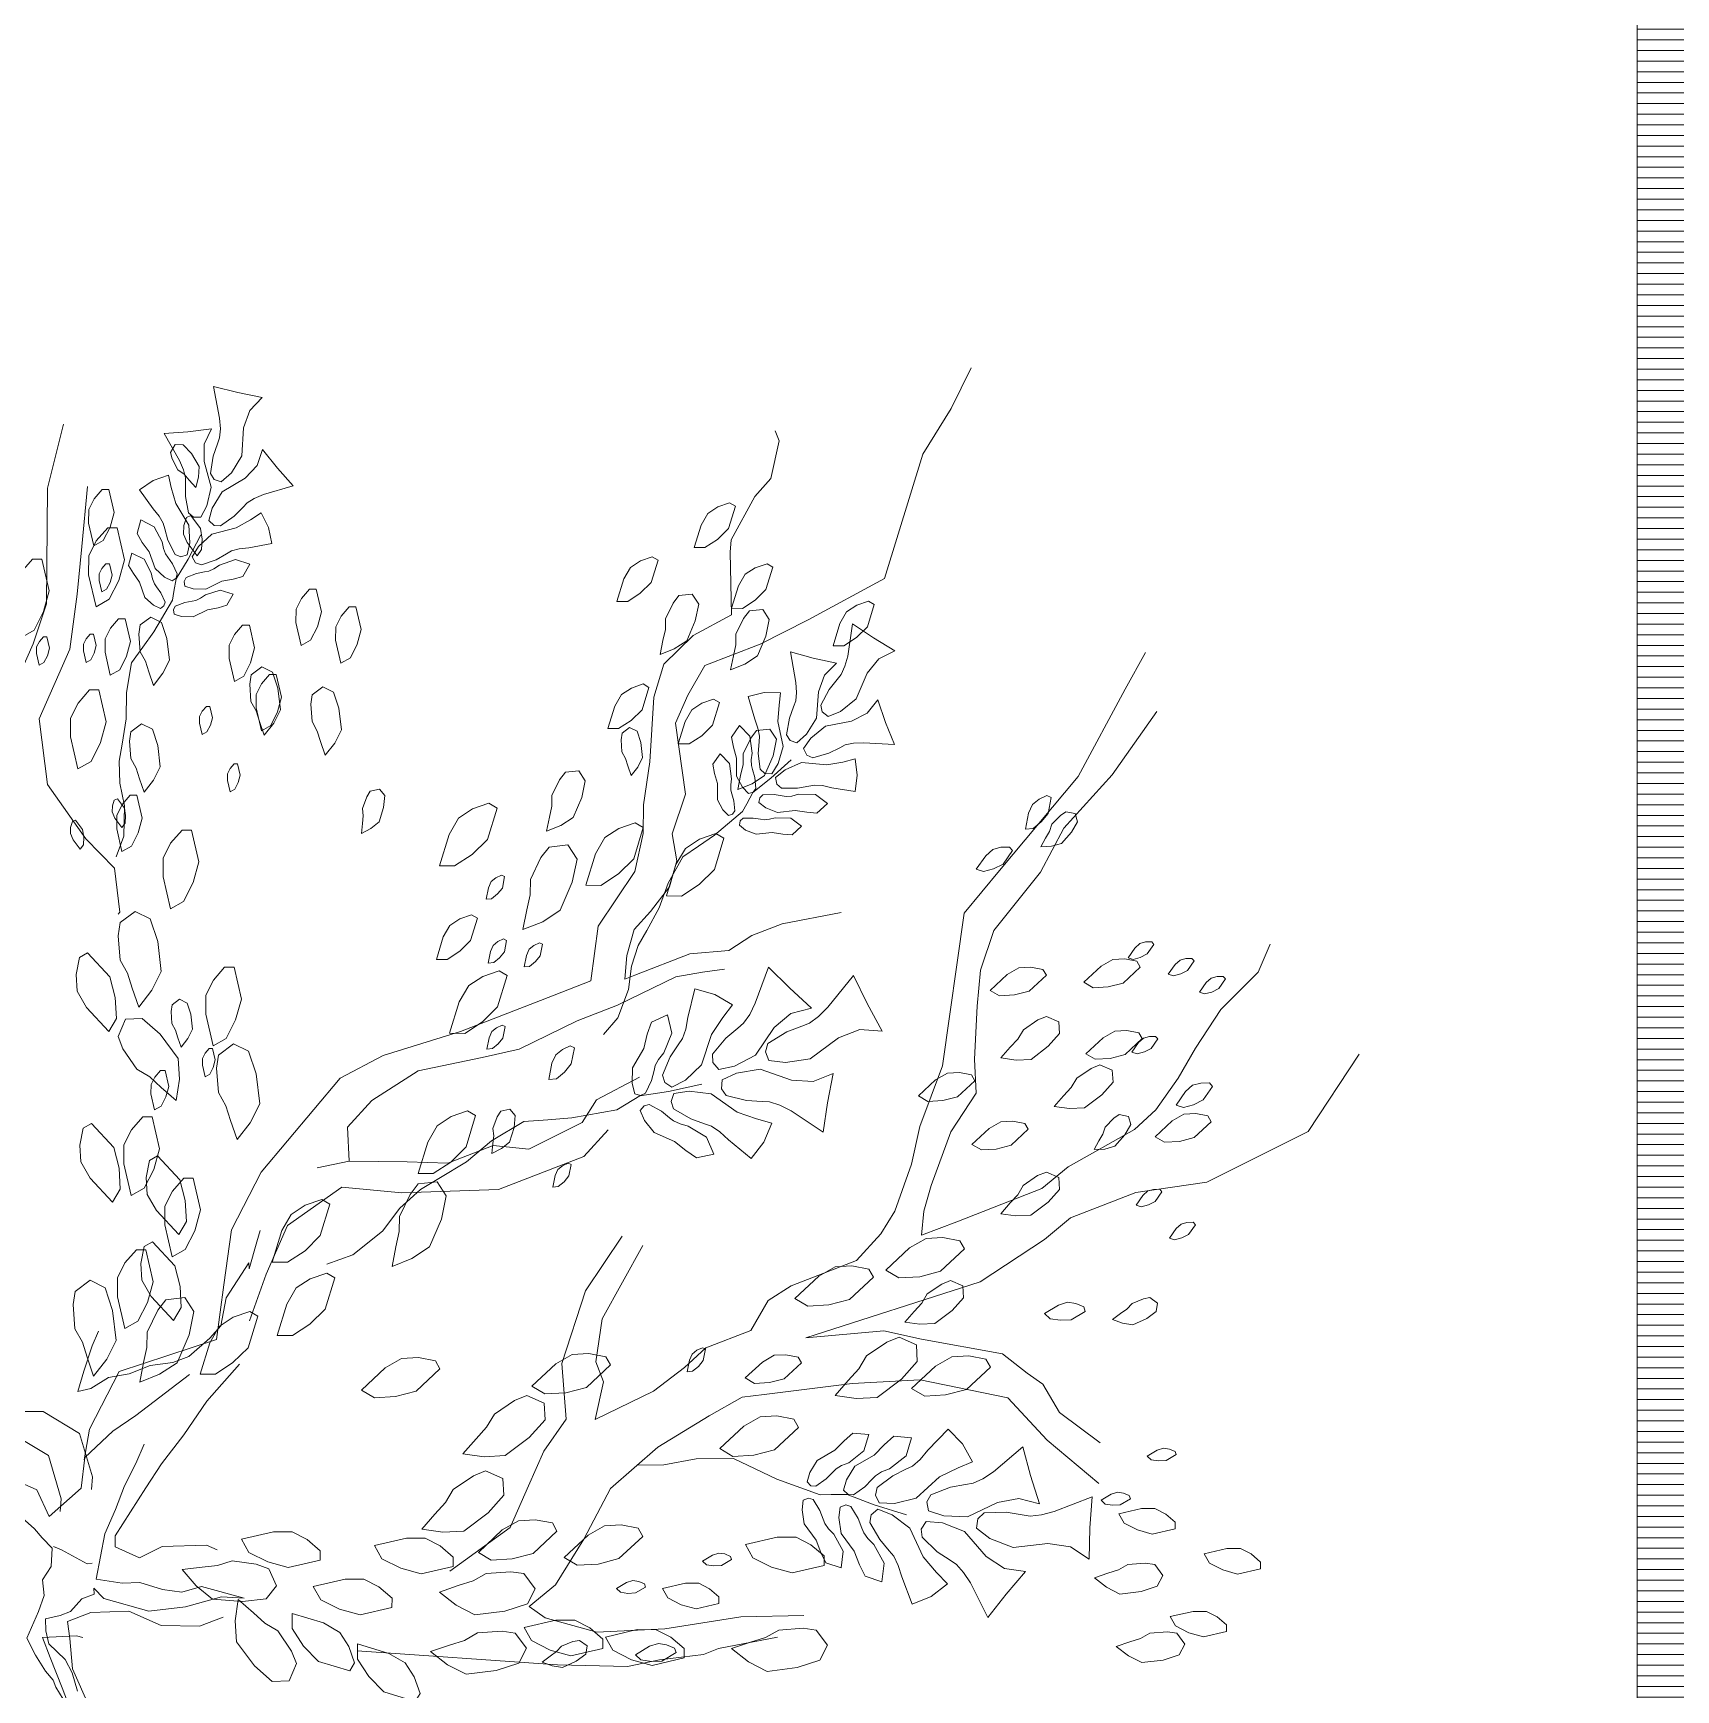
# Model space of a CAD drawing. Header units: millimetres. Extents: x 935 to 13922, y 3203 to 7816.
# Drawn here: x 2453 to 2607.7, y 5956.7 to 6112.6 of the extents above; entities that cross this region are included whole.
import ezdxf

# ---------------------------------------------------------------- set-up
doc = ezdxf.new("R2010")
doc.units = ezdxf.units.MM
doc.layers.get('0').update_dxf_attribs({"lineweight": 20})
for name, color, linetype, lineweight in [('ALBERO_rami', 33, 'Continuous', 5), ('campiture', 253, 'Continuous', 0), ('PALMA_pianta - trees palm', 74, 'Continuous', 5)]:
    doc.layers.add(name, color=color, linetype=linetype, lineweight=lineweight)
doc.layers.add('FIORITURA - flower', color=7, linetype='Continuous', lineweight=5, true_color=0xeb00eb)
doc.layers.add('VEGETAZIONE', color=7, linetype='Continuous', lineweight=5, true_color=0x387000)

msp = doc.modelspace()

# ---------------------------------------------------------------- hatches: boundary and pattern name
at = {"layer": 'campiture'}
h = msp.add_hatch(dxfattribs=at)
h.set_pattern_fill('_USER', color=256, pattern_type=0)
h.set_pattern_definition([(0, (0, 0), (0, 1), [])])
h.paths.add_polyline_path([(1224.07, 5771.18), (2604.07, 5771.18), (2604.07, 7313.95), (2054.07, 7313.95), (2054.07, 7343.95), (2634.07, 7343.95), (2634.07, 5741.18), (1194.07, 5741.18), (1194.07, 7343.95), (1923.65, 7343.95), (1923.65, 7313.95), (1224.07, 7313.95), (1224.07, 6125.18), (1684.07, 6125.18), (1684.07, 6125.18), (1224.07, 6125.18)])

# ---------------------------------------------------------------- linework, layer by layer
msp.add_line((2604.07, 5771.18), (2604.07, 7313.95))
at = {"layer": 'ALBERO_rami', "linetype": 'Continuous'}
for points in [[(2529.12, 6029.85), (2523.56, 6028.78), (2520.72, 6027.68), (2518.55, 6026.29), (2514.88, 6025.95), (2509.68, 6023.94), (2508.74, 6023.57), (2508.95, 6025.82), (2509.64, 6028.26), (2511.16, 6029.94), (2512.97, 6032.27), (2513.65, 6034.71), (2513.21, 6037.25), (2514.47, 6040.99), (2513.51, 6047.68), (2514.67, 6050.3), (2516.29, 6053.1), (2521.49, 6055.11), (2526.02, 6057.42), (2533.21, 6061.29), (2536.81, 6073), (2539.49, 6077.3), (2541.35, 6081.14)], [(2455.89, 6075.81), (2454.41, 6069.81), (2454.3, 6058.9), (2453.04, 6055.16), (2450.43, 6049.26), (2450.12, 6045.88), (2448.62, 6046.93), (2445.64, 6049.03), (2441.52, 6051.23), (2435.23, 6052.05), (2431.65, 6059.89), (2431.31, 6063.56)], [(2457.86, 5978.32), (2458.36, 5981.23), (2461.15, 5986.65), (2470.3, 5989.66), (2471.01, 5994.82), (2471.73, 5999.98), (2474.51, 6005.41), (2481.94, 6014.26), (2486, 6016.38), (2493.27, 6018.65), (2500.82, 6021.58), (2505.54, 6023.42), (2506.25, 6028.58), (2509.69, 6033.71), (2510.48, 6037.28), (2510.51, 6040), (2511.12, 6044.04), (2511.47, 6050.14), (2512.44, 6053.23), (2515.2, 6055.93), (2518.79, 6057.87), (2518.66, 6063.79), (2518.77, 6064.92), (2520.98, 6069.03), (2522.5, 6070.71), (2523.29, 6074.27), (2522.92, 6075.21)], [(2461.06, 6029.7), (2461.21, 6029.88), (2460.69, 6034.02), (2457.99, 6036.78), (2454.38, 6041.89), (2453.6, 6048.1), (2456.49, 6054.65), (2457.2, 6059.81), (2457.63, 6064.32), (2458.16, 6069.95)], [(2460.85, 6035.11), (2461.59, 6037.04), (2461.66, 6039.9), (2461.2, 6042.04), (2461.14, 6044.1), (2461.41, 6045.7), (2461.81, 6048.09), (2461.82, 6050.56), (2462.29, 6053.35), (2463.36, 6054.82), (2464.42, 6056.28), (2466.16, 6059.27), (2466.3, 6060.07), (2466.5, 6061.27), (2467.63, 6063.13), (2468.84, 6065.4)], [(2510.46, 5998.52), (2506.63, 5991.6), (2506.02, 5987.57), (2506.75, 5985.68), (2505.96, 5982.12), (2511.44, 5984.79), (2514.38, 5987.01), (2516.38, 5988.87), (2520.62, 5990.52), (2522.25, 5993.32), (2524.43, 5994.71), (2530.57, 5997.09), (2532.85, 5999.61), (2534.19, 6001.75), (2535.74, 6006.16), (2536.53, 6009.72), (2538.66, 6015.43), (2540.69, 6029.79), (2544.03, 6033.8), (2551.45, 6042.65), (2555.87, 6050.88), (2557.78, 6054.33)], [(2558.85, 6048.78), (2554.65, 6042.81), (2550.09, 6037.78), (2547.88, 6033.66), (2543.5, 6028.16), (2542.23, 6024.42), (2541.92, 6021.04), (2541.68, 6016.06), (2541.83, 6012.86), (2539.44, 6009.22), (2537.6, 6004.16), (2536.92, 6001.73), (2536.7, 5999.47), (2540.01, 6000.75), (2544.26, 6002.4), (2548.03, 6003.87), (2550.5, 6005.91), (2556.74, 6009.42), (2558.74, 6011.28), (2560.84, 6014.26), (2562.47, 6017.07), (2564.86, 6020.71), (2568.37, 6024.24), (2569.53, 6026.86)], [(2506.74, 6018.38), (2508.08, 6019.95), (2509.11, 6022.62), (2509.39, 6024.79), (2510.02, 6026.75), (2510.81, 6028.17), (2511.99, 6030.29), (2512.82, 6032.61), (2514.2, 6035.09), (2515.7, 6036.11), (2517.2, 6037.13), (2519.83, 6039.37), (2520.23, 6040.08), (2520.82, 6041.14), (2522.51, 6042.51), (2524.41, 6044.24)], [(2482.79, 6006.45), (2482.64, 6009.65), (2484.92, 6012.16), (2489.28, 6014.94), (2495.31, 6016.19), (2498.8, 6017), (2504.28, 6019.67), (2508.06, 6021.13), (2513.54, 6023.8), (2516.08, 6024.25), (2518.15, 6024.51)], [(2553.52, 5979.94), (2549.69, 5982.8), (2548.12, 5985.45), (2546.63, 5986.49), (2544.3, 5988.3), (2536.69, 5989.7), (2533.13, 5990.49), (2525.79, 5989.81), (2542.2, 5995.09), (2548.26, 5999.07), (2550.73, 6001.11), (2556.87, 6003.5), (2563.55, 6004.46), (2573.1, 6009.25), (2577.88, 6016.53)], [(2479.78, 6005.82), (2482.79, 6006.45), (2488.25, 6006.39), (2492.1, 6006.26), (2496.35, 6007.91), (2499.73, 6007.59), (2504.74, 6010.08), (2506.08, 6012.23), (2510.15, 6014.35)], [(2480.71, 5996.75), (2483.15, 5997.62), (2485.93, 5999.87), (2487.58, 6002.03), (2489.5, 6003.77), (2491.24, 6004.81), (2493.85, 6006.37), (2496.19, 6008.36), (2499.24, 6010.18), (2501.49, 6010.35), (2503.75, 6010.52), (2508.01, 6011.29), (2508.88, 6011.81), (2510.18, 6012.59), (2512.87, 6013.02), (2516, 6013.71)], [(2473.42, 5991.41), (2474.97, 5995.81), (2476.99, 6000.4), (2482.11, 6004.01), (2487.75, 6003.48), (2496.87, 6003.77), (2504.9, 6006.88), (2507.18, 6009.39)], [(2459.2, 5990.43), (2458.6, 5989.06), (2457.82, 5986.68), (2457.24, 5984.76), (2458.46, 5985.04), (2460.14, 5986.07), (2462.07, 5986.44), (2464.05, 5987.21), (2466.21, 5987.48), (2467.69, 5988.05), (2469.67, 5989.77), (2470.73, 5990.94), (2471.22, 5993.58), (2473.35, 5996.87), (2473.38, 5996.31), (2474.09, 5998.86), (2474.43, 5999.93)], [(2492.29, 5967.85), (2497.95, 5971.95), (2499.69, 5975.88), (2501.13, 5979.16), (2503.23, 5982.15), (2502.82, 5987.41), (2505.06, 5994.25), (2508.5, 5999.39)], [(2472.46, 5987.35), (2469.39, 5983.84), (2467.23, 5980.67), (2465.12, 5977.95), (2463.66, 5975.7), (2460.76, 5971.19), (2460.75, 5970.13), (2463.05, 5969.12), (2465.18, 5970.16), (2469.35, 5970.3), (2470.37, 5969.85)], [(2434.46, 5979.58), (2444.47, 5981.57), (2445.58, 5979.25), (2448.82, 5976.91), (2451.34, 5976.41), (2453.38, 5975.51), (2454.56, 5973.01), (2457.55, 5975.65), (2457.91, 5978.54), (2460.54, 5981.04), (2462.71, 5982.51), (2467.77, 5986.38)], [(2447.29, 5985.96), (2448.52, 5983.78), (2451.52, 5982.87), (2453.98, 5982.88), (2457.42, 5980.81), (2458.63, 5976.74), (2458.53, 5975.55)], [(2525.6, 5963.68), (2519.68, 5963.56), (2512.52, 5962.41), (2506.12, 5962.1), (2501.25, 5963.46), (2499.76, 5964.51), (2502.22, 5966.55), (2504.9, 5970.85), (2507.4, 5975.62), (2511.86, 5979.52), (2516.68, 5982.48), (2519.81, 5984.23), (2521.88, 5984.49), (2530.16, 5985.53), (2536.56, 5985.85), (2544.82, 5984.16), (2548.53, 5980.18), (2553.38, 5976.09)], [(2444.35, 5983.87), (2445.57, 5981.7), (2448.57, 5980.79), (2451.03, 5980.8), (2454.48, 5978.73), (2455.68, 5974.66), (2455.59, 5973.47)], [(2463.51, 5979.81), (2462.71, 5977.99), (2461.63, 5975.87), (2460.79, 5973.66), (2459.79, 5971.37), (2458.99, 5967.09), (2461.41, 5966.71), (2463.08, 5966.79), (2465.23, 5966.11), (2467.03, 5965.87), (2468.9, 5966.4), (2472.92, 5965.31), (2470.79, 5965.43), (2467.38, 5964.49), (2463.93, 5964.1), (2459.69, 5965.29), (2458.75, 5966.25), (2458.78, 5965.69), (2457.63, 5965.24), (2456.56, 5964.07), (2455.58, 5963.69), (2454.2, 5963.35), (2454.25, 5962.23), (2454.53, 5961.02), (2456.06, 5959.53), (2456.73, 5958.28), (2457.21, 5956.57)], [(2509.91, 5977.82), (2512.43, 5977.86), (2515.46, 5978.41), (2519, 5978.46), (2521.04, 5977.48), (2523.08, 5976.5), (2527.15, 5975.04), (2528.17, 5975.06), (2529.69, 5975.08), (2532.23, 5974.1), (2535.28, 5973.14)], [(2456.21, 5955.24), (2455.18, 5956.92), (2454.92, 5957.58), (2454.21, 5958.44), (2453.25, 5959.95), (2452.44, 5961.53), (2453.55, 5964.04), (2454.09, 5965.57), (2453.91, 5967.02), (2454.74, 5968.28), (2454.83, 5970.02), (2453.89, 5970.98), (2453.18, 5971.83), (2451.42, 5973.42)], [(2454.96, 5970.16), (2455.72, 5969.86), (2458.13, 5968.53), (2458.59, 5968.6)], [(2470.93, 5963.51), (2468.72, 5962.66), (2465.1, 5962.73), (2462.04, 5964.08), (2458.49, 5963.97), (2456.28, 5963.12), (2456.49, 5961.5), (2456.75, 5958.65), (2458.36, 5955.05), (2460.71, 5952.79), (2462.97, 5951.34), (2465.59, 5947.29), (2467.54, 5944.45), (2466.83, 5939.74), (2469.33, 5933.31)], [(2492.47, 5918.26), (2492.22, 5918.91), (2488.39, 5921.77), (2485.69, 5924.52), (2481.69, 5927.85), (2478.88, 5929.48), (2476.37, 5931.76), (2475.45, 5934.12), (2474.46, 5938.08), (2473.36, 5940.91), (2471.98, 5943.08), (2470.77, 5944.79), (2466.66, 5946.99), (2462.54, 5949.2), (2460.97, 5951.84), (2457.04, 5953.57), (2455.76, 5956.88), (2454.66, 5959.71), (2453.93, 5961.6), (2457.13, 5961.75), (2457.71, 5961.6)], [(2483.55, 5960.34), (2502.42, 5959.03), (2509.01, 5958.87), (2512.02, 5959.5), (2516.16, 5960.02), (2517.58, 5960.57), (2523.14, 5961.64)]]:
    msp.add_lwpolyline(points, dxfattribs=at)
at = {"layer": 'FIORITURA - flower', "color": 232, "linetype": 'Continuous', "true_color": 0xe00070}
for points in [[(2470.59, 6076.38), (2470.67, 6075.38), (2470.6, 6074.54), (2470.39, 6073.97), (2469.99, 6072.81), (2469.74, 6071.17), (2470.09, 6070.62), (2470.76, 6070.39), (2471.71, 6071.24), (2472.7, 6072.84), (2472.86, 6075.48), (2473.43, 6077.11), (2474.61, 6078.32), (2472.3, 6078.8), (2470.02, 6079.38), (2470.59, 6076.38)], [(2466.82, 6072.41), (2467.2, 6071.53), (2467.39, 6070.76), (2467.39, 6070.18), (2467.38, 6069.02), (2467.66, 6067.47), (2468.14, 6067.08), (2468.82, 6067.08), (2469.4, 6068.14), (2469.8, 6069.88), (2469.14, 6072.3), (2469.14, 6073.94), (2469.83, 6075.39), (2467.6, 6075.11), (2465.38, 6074.93), (2466.82, 6072.41)], [(2474.74, 6069.2), (2473.86, 6068.84), (2473.18, 6068.41), (2472.78, 6067.99), (2471.98, 6067.16), (2470.69, 6066.24), (2470.08, 6066.3), (2469.59, 6066.76), (2469.91, 6067.93), (2470.83, 6069.46), (2473, 6070.73), (2474.14, 6071.92), (2474.65, 6073.44), (2476.06, 6071.69), (2477.53, 6070.01), (2474.74, 6069.2)], [(2464.33, 6067.84), (2464.91, 6067.15), (2465.29, 6066.5), (2465.44, 6065.97), (2465.74, 6064.91), (2466.4, 6063.57), (2466.94, 6063.35), (2467.56, 6063.52), (2467.81, 6064.64), (2467.71, 6066.33), (2466.47, 6068.36), (2466.04, 6069.86), (2465.8, 6071.01), (2464.33, 6070.51), (2463.05, 6069.65), (2464.33, 6067.84)], [(2465.18, 6064.75), (2465.31, 6064.13), (2465.5, 6063.63), (2465.73, 6063.31), (2466.17, 6062.68), (2466.61, 6061.73), (2466.5, 6061.33), (2466.13, 6061.07), (2465.4, 6061.43), (2464.52, 6062.23), (2463.96, 6063.8), (2463.32, 6064.7), (2462.83, 6065.52), (2463.19, 6066.81), (2464.45, 6066.17), (2465.18, 6064.75)], [(2473.34, 6064.19), (2472.45, 6064.1), (2471.72, 6063.89), (2471.24, 6063.61), (2470.29, 6063.06), (2468.89, 6062.57), (2468.34, 6062.78), (2468.02, 6063.34), (2468.62, 6064.32), (2469.86, 6065.46), (2472.17, 6066.05), (2473.52, 6066.83), (2474.5, 6067.48), (2475.2, 6066.11), (2475.52, 6064.6), (2473.34, 6064.19)], [(2464.17, 6061.82), (2464.28, 6061.25), (2464.46, 6060.8), (2464.66, 6060.51), (2465.07, 6059.94), (2465.47, 6059.07), (2465.36, 6058.71), (2465.03, 6058.47), (2464.37, 6058.8), (2463.57, 6059.52), (2463.06, 6060.96), (2462.48, 6061.77), (2462.03, 6062.52), (2462.35, 6063.69), (2463.5, 6063.11), (2464.17, 6061.82)], [(2470.58, 6062.56), (2470.06, 6062.2), (2469.57, 6061.98), (2469.19, 6061.91), (2468.43, 6061.77), (2467.45, 6061.39), (2467.26, 6061.02), (2467.34, 6060.58), (2468.11, 6060.33), (2469.3, 6060.29), (2470.8, 6061.03), (2471.88, 6061.23), (2472.8, 6061.48), (2473.45, 6062.65), (2472.1, 6063.07), (2470.58, 6062.56)], [(2469.27, 6059.75), (2468.79, 6059.43), (2468.35, 6059.22), (2468, 6059.16), (2467.31, 6059.03), (2466.42, 6058.68), (2466.25, 6058.35), (2466.32, 6057.95), (2467.02, 6057.72), (2468.1, 6057.69), (2469.47, 6058.36), (2470.45, 6058.54), (2471.29, 6058.77), (2471.87, 6059.83), (2470.65, 6060.21), (2469.27, 6059.75)], [(2529.74, 6054), (2529.48, 6053.03), (2529.13, 6052.27), (2528.74, 6051.79), (2527.98, 6050.84), (2527.2, 6049.38), (2527.34, 6048.74), (2527.89, 6048.3), (2529.07, 6048.79), (2530.54, 6049.96), (2531.57, 6052.39), (2532.66, 6053.74), (2534.17, 6054.48), (2532.16, 6055.71), (2530.2, 6057.02), (2529.74, 6054)], [(2524.85, 6051.52), (2524.92, 6050.57), (2524.84, 6049.78), (2524.64, 6049.23), (2524.25, 6048.14), (2523.99, 6046.59), (2524.32, 6046.06), (2524.95, 6045.83), (2525.86, 6046.63), (2526.81, 6048.14), (2527, 6050.64), (2527.56, 6052.19), (2528.69, 6053.32), (2526.5, 6053.81), (2524.34, 6054.38), (2524.85, 6051.52)], [(2520.98, 6048.05), (2521.29, 6047.21), (2521.43, 6046.46), (2521.39, 6045.92), (2521.32, 6044.82), (2521.5, 6043.34), (2521.94, 6042.94), (2522.58, 6042.9), (2523.19, 6043.87), (2523.66, 6045.49), (2523.17, 6047.82), (2523.27, 6049.38), (2523.42, 6050.54), (2521.88, 6050.57), (2520.38, 6050.19), (2520.98, 6048.05)], [(2531.24, 6045.84), (2530.29, 6045.8), (2529.51, 6045.63), (2528.99, 6045.37), (2527.95, 6044.85), (2526.44, 6044.41), (2525.88, 6044.67), (2525.57, 6045.28), (2526.27, 6046.27), (2527.65, 6047.4), (2530.11, 6047.88), (2531.58, 6048.61), (2532.58, 6049.87), (2533.31, 6047.75), (2534.14, 6045.67), (2531.24, 6045.84)], [(2520.75, 6044.85), (2520.66, 6044.22), (2520.67, 6043.69), (2520.78, 6043.32), (2520.99, 6042.57), (2521.08, 6041.53), (2520.84, 6041.19), (2520.41, 6041.07), (2519.84, 6041.65), (2519.28, 6042.7), (2519.28, 6044.37), (2518.98, 6045.43), (2518.79, 6046.37), (2519.56, 6047.46), (2520.53, 6046.44), (2520.75, 6044.85)], [(2518.81, 6042.43), (2518.73, 6041.86), (2518.74, 6041.38), (2518.84, 6041.04), (2519.03, 6040.36), (2519.11, 6039.41), (2518.9, 6039.1), (2518.5, 6038.99), (2517.99, 6039.52), (2517.48, 6040.47), (2517.47, 6041.99), (2517.2, 6042.95), (2517.03, 6043.81), (2517.73, 6044.8), (2518.61, 6043.87), (2518.81, 6042.43)], [(2528.25, 6041.59), (2527.37, 6041.81), (2526.62, 6041.85), (2526.08, 6041.75), (2525, 6041.55), (2523.51, 6041.56), (2523.06, 6041.94), (2522.95, 6042.57), (2523.84, 6043.3), (2525.39, 6043.96), (2527.76, 6043.74), (2529.29, 6044.02), (2530.44, 6044.31), (2530.64, 6042.78), (2530.44, 6041.25), (2528.25, 6041.59)], [(2525.1, 6040.99), (2524.48, 6040.82), (2523.95, 6040.77), (2523.57, 6040.84), (2522.81, 6040.96), (2521.76, 6040.93), (2521.45, 6040.65), (2521.38, 6040.2), (2522.02, 6039.71), (2523.13, 6039.27), (2524.79, 6039.47), (2525.88, 6039.3), (2526.83, 6039.22), (2527.83, 6040.11), (2526.7, 6040.95), (2525.1, 6040.99)], [(2522.92, 6038.78), (2522.36, 6038.63), (2521.88, 6038.59), (2521.53, 6038.64), (2520.84, 6038.75), (2519.88, 6038.72), (2519.61, 6038.47), (2519.54, 6038.07), (2520.12, 6037.62), (2521.13, 6037.22), (2522.64, 6037.4), (2523.63, 6037.24), (2524.5, 6037.17), (2525.4, 6037.98), (2524.37, 6038.75), (2522.92, 6038.78)], [(2521.03, 6021.31), (2520.51, 6020.24), (2519.93, 6019.43), (2519.38, 6018.97), (2518.27, 6018.03), (2517.02, 6016.51), (2517.04, 6015.73), (2517.59, 6015.09), (2519.07, 6015.39), (2521.05, 6016.42), (2522.81, 6019.02), (2524.38, 6020.34), (2526.32, 6020.86), (2524.25, 6022.76), (2522.27, 6024.72), (2521.03, 6021.31)], [(2527.87, 6020.94), (2526.99, 6020.05), (2526.13, 6019.45), (2525.42, 6019.17), (2524, 6018.62), (2522.23, 6017.53), (2521.99, 6016.75), (2522.31, 6015.92), (2523.89, 6015.72), (2526.21, 6016.07), (2528.86, 6018.05), (2530.87, 6018.83), (2532.98, 6018.69), (2531.56, 6021.28), (2530.27, 6023.92), (2527.87, 6020.94)], [(2514.68, 6019.98), (2514.49, 6018.87), (2514.17, 6017.98), (2513.79, 6017.4), (2513.03, 6016.26), (2512.3, 6014.55), (2512.52, 6013.85), (2513.19, 6013.4), (2514.46, 6014.07), (2515.98, 6015.53), (2516.9, 6018.36), (2517.98, 6019.98), (2518.88, 6021.15), (2517.22, 6022.14), (2515.36, 6022.66), (2514.68, 6019.98)], [(2512.42, 6016.66), (2511.93, 6016.03), (2511.62, 6015.45), (2511.5, 6014.98), (2511.26, 6014.04), (2510.71, 6012.85), (2510.24, 6012.64), (2509.69, 6012.78), (2509.44, 6013.76), (2509.49, 6015.24), (2510.53, 6017.06), (2510.87, 6018.39), (2511.25, 6019.52), (2512.77, 6020.23), (2513.18, 6018.51), (2512.42, 6016.66)], [(2524.4, 6011.17), (2523.34, 6011.72), (2522.39, 6012.02), (2521.67, 6012.06), (2520.22, 6012.15), (2518.31, 6012.62), (2517.86, 6013.26), (2517.91, 6014.1), (2519.28, 6014.74), (2521.49, 6015.1), (2524.45, 6014.08), (2526.5, 6013.95), (2528.36, 6014.69), (2527.84, 6011.94), (2527.43, 6009.18), (2524.4, 6011.17)], [(2518.51, 6008.44), (2517.69, 6009.22), (2516.91, 6009.74), (2516.26, 6009.97), (2514.96, 6010.43), (2513.35, 6011.37), (2513.11, 6012.06), (2513.38, 6012.82), (2514.8, 6013.04), (2516.89, 6012.78), (2519.32, 6011.07), (2521.16, 6010.42), (2522.58, 6010.02), (2521.84, 6008.23), (2520.66, 6006.7), (2518.51, 6008.44)], [(2514.72, 6009.75), (2513.95, 6009.96), (2513.35, 6010.24), (2512.97, 6010.54), (2512.22, 6011.15), (2511.06, 6011.78), (2510.56, 6011.67), (2510.21, 6011.23), (2510.59, 6010.29), (2511.52, 6009.13), (2513.44, 6008.3), (2514.5, 6007.44), (2515.49, 6006.76), (2517.13, 6007.1), (2516.43, 6008.72), (2514.72, 6009.75)], [(2537.27, 5979.23), (2536.55, 5978.36), (2535.83, 5977.75), (2535.22, 5977.44), (2533.99, 5976.84), (2532.5, 5975.72), (2532.34, 5975), (2532.69, 5974.28), (2534.13, 5974.22), (2536.18, 5974.73), (2538.39, 5976.72), (2540.13, 5977.58), (2541.5, 5978.14), (2540.55, 5979.83), (2539.21, 5981.21), (2537.27, 5979.23)], [(2529.83, 5978.06), (2529.16, 5977.8), (2528.64, 5977.48), (2528.34, 5977.16), (2527.72, 5976.53), (2526.75, 5975.85), (2526.28, 5975.89), (2525.91, 5976.25), (2526.16, 5977.13), (2526.87, 5978.28), (2528.52, 5979.24), (2529.39, 5980.13), (2530.21, 5980.85), (2531.72, 5980.72), (2531.26, 5979.18), (2529.83, 5978.06)], [(2533.66, 5977.48), (2532.92, 5977.19), (2532.36, 5976.84), (2532.02, 5976.49), (2531.35, 5975.8), (2530.27, 5975.04), (2529.76, 5975.09), (2529.35, 5975.49), (2529.63, 5976.46), (2530.41, 5977.72), (2532.22, 5978.77), (2533.18, 5979.75), (2534.08, 5980.55), (2535.74, 5980.4), (2535.24, 5978.71), (2533.66, 5977.48)], [(2543.45, 5977.21), (2542.46, 5976.54), (2541.55, 5976.13), (2540.84, 5976), (2539.41, 5975.75), (2537.57, 5975.05), (2537.2, 5974.37), (2537.35, 5973.54), (2538.78, 5973.06), (2541.01, 5972.97), (2543.84, 5974.33), (2545.86, 5974.69), (2547.79, 5974.18), (2546.95, 5976.85), (2546.22, 5979.54), (2543.45, 5977.21)], [(2528.44, 5971.33), (2527.93, 5971.84), (2527.59, 5972.34), (2527.43, 5972.75), (2527.11, 5973.57), (2526.49, 5974.59), (2526.04, 5974.73), (2525.56, 5974.54), (2525.44, 5973.63), (2525.64, 5972.3), (2526.78, 5970.77), (2527.22, 5969.61), (2527.69, 5968.62), (2529.13, 5968.15), (2529.32, 5969.74), (2528.44, 5971.33)], [(2549.18, 5973.47), (2547.97, 5973.14), (2546.93, 5973.04), (2546.17, 5973.16), (2544.66, 5973.4), (2542.59, 5973.33), (2541.99, 5972.78), (2541.86, 5971.9), (2543.12, 5970.93), (2545.31, 5970.08), (2548.59, 5970.47), (2550.73, 5970.14), (2552.48, 5968.97), (2552.55, 5971.92), (2552.74, 5974.85), (2549.18, 5973.47)], [(2532.2, 5970.35), (2531.63, 5970.92), (2531.25, 5971.46), (2531.08, 5971.91), (2530.73, 5972.81), (2530.04, 5973.93), (2529.55, 5974.09), (2529.02, 5973.89), (2528.89, 5972.89), (2529.11, 5971.41), (2530.36, 5969.74), (2530.85, 5968.46), (2531.37, 5967.37), (2532.95, 5966.85), (2533.16, 5968.6), (2532.2, 5970.35)], [(2534.82, 5967.32), (2534.5, 5968.4), (2534.08, 5969.25), (2533.64, 5969.77), (2532.75, 5970.82), (2531.82, 5972.44), (2531.96, 5973.16), (2532.57, 5973.68), (2533.91, 5973.16), (2535.59, 5971.89), (2536.84, 5969.19), (2538.1, 5967.71), (2539.13, 5966.65), (2537.6, 5965.47), (2535.82, 5964.74), (2534.82, 5967.32)], [(2541.29, 5966.74), (2540.65, 5967.74), (2539.98, 5968.48), (2539.37, 5968.88), (2538.16, 5969.68), (2536.74, 5971.04), (2536.67, 5971.81), (2537.14, 5972.52), (2538.65, 5972.39), (2540.73, 5971.6), (2542.79, 5969.23), (2544.5, 5968.1), (2546.48, 5967.81), (2544.65, 5965.69), (2542.92, 5963.5), (2541.29, 5966.74)]]:
    msp.add_lwpolyline(points, dxfattribs=at)
at = {"layer": 'PALMA_pianta - trees palm', "color": 95}
for points in [[(2467.25, 6071.11), (2466.67, 6071.53), (2466.13, 6072.55), (2465.96, 6073.15), (2466.4, 6073.92), (2467.18, 6073.88), (2467.94, 6073.05), (2468.67, 6071.83), (2468.62, 6070.84), (2468.37, 6069.87), (2467.73, 6070.55)], [(2458.77, 6064.37), (2458.27, 6066.51), (2458.28, 6067.78), (2458.78, 6068.78), (2459.55, 6069.66), (2460.18, 6069.66), (2460.67, 6067.51), (2460.29, 6066.13), (2459.65, 6064.87)], [(2515.29, 6064.22), (2515.93, 6066.33), (2516.57, 6067.42), (2517.51, 6068.04), (2518.61, 6068.42), (2519.16, 6068.1), (2518.51, 6065.99), (2517.49, 6064.98), (2516.3, 6064.21)], [(2468.49, 6063.44), (2467.56, 6064.68), (2467.2, 6065.48), (2467.24, 6066.27), (2467.48, 6067.05), (2467.88, 6067.23), (2468.81, 6066), (2468.96, 6065), (2468.91, 6064.02)], [(2458.97, 6058.64), (2458.27, 6061.65), (2458.28, 6063.42), (2458.99, 6064.83), (2460.06, 6066.06), (2460.94, 6066.06), (2461.64, 6063.05), (2461.1, 6061.11), (2460.21, 6059.34)], [(2451.88, 6055.72), (2451.19, 6058.72), (2451.2, 6060.49), (2451.91, 6061.9), (2452.97, 6063.13), (2453.86, 6063.13), (2454.55, 6060.12), (2454.02, 6058.18), (2453.13, 6056.42)], [(2459.52, 6060.04), (2459.27, 6061.12), (2459.27, 6061.75), (2459.52, 6062.25), (2459.9, 6062.69), (2460.22, 6062.69), (2460.47, 6061.62), (2460.28, 6060.92), (2459.96, 6060.29)], [(2508.01, 6059.14), (2508.66, 6061.25), (2509.29, 6062.34), (2510.24, 6062.96), (2511.34, 6063.34), (2511.88, 6063.02), (2511.24, 6060.91), (2510.21, 6059.9), (2509.03, 6059.13)], [(2518.81, 6058.49), (2519.46, 6060.6), (2520.09, 6061.69), (2521.04, 6062.31), (2522.14, 6062.69), (2522.68, 6062.37), (2522.04, 6060.26), (2521.01, 6059.25), (2519.83, 6058.48)], [(2478.29, 6055), (2477.79, 6057.15), (2477.8, 6058.41), (2478.3, 6059.42), (2479.07, 6060.3), (2479.7, 6060.3), (2480.19, 6058.15), (2479.81, 6056.76), (2479.17, 6055.5)], [(2512.57, 6056.48), (2512.58, 6057.5), (2513.29, 6058.98), (2513.85, 6059.68), (2515.1, 6059.83), (2515.72, 6058.88), (2515.39, 6057.32), (2514.59, 6055.44), (2513.41, 6054.67), (2512.08, 6054.13), (2512.34, 6055.46)], [(2528.36, 6054.96), (2529.01, 6057.07), (2529.64, 6058.16), (2530.59, 6058.78), (2531.69, 6059.16), (2532.23, 6058.84), (2531.59, 6056.74), (2530.56, 6055.73), (2529.38, 6054.95)], [(2460.31, 6052.21), (2459.82, 6054.35), (2459.82, 6055.62), (2460.33, 6056.62), (2461.09, 6057.5), (2461.72, 6057.5), (2462.22, 6055.35), (2461.84, 6053.97), (2461.2, 6052.71)], [(2463.61, 6053.51), (2463.11, 6054.39), (2462.99, 6056.04), (2463.12, 6056.92), (2464.13, 6057.67), (2465.14, 6057.16), (2465.64, 6055.65), (2465.89, 6053.62), (2465.25, 6052.37), (2464.36, 6051.23), (2463.92, 6052.51)], [(2482.02, 6053.34), (2481.52, 6055.48), (2481.53, 6056.75), (2482.04, 6057.75), (2482.8, 6058.63), (2483.43, 6058.63), (2483.93, 6056.48), (2483.54, 6055.1), (2482.91, 6053.84)], [(2519.2, 6055.04), (2519.21, 6056.06), (2519.93, 6057.54), (2520.48, 6058.24), (2521.74, 6058.39), (2522.35, 6057.44), (2522.03, 6055.88), (2521.23, 6054.01), (2520.05, 6053.23), (2518.71, 6052.7), (2518.97, 6054.02)], [(2453.62, 6053.15), (2453.37, 6054.23), (2453.37, 6054.86), (2453.63, 6055.36), (2454.01, 6055.8), (2454.32, 6055.8), (2454.57, 6054.73), (2454.38, 6054.03), (2454.06, 6053.4)], [(2458.04, 6053.4), (2457.79, 6054.48), (2457.79, 6055.11), (2458.04, 6055.61), (2458.42, 6056.05), (2458.74, 6056.05), (2458.99, 6054.98), (2458.8, 6054.28), (2458.48, 6053.65)], [(2471.99, 6051.61), (2471.49, 6053.76), (2471.5, 6055.02), (2472, 6056.03), (2472.77, 6056.91), (2473.4, 6056.91), (2473.89, 6054.76), (2473.51, 6053.37), (2472.87, 6052.11)], [(2474.05, 6048.83), (2473.55, 6049.71), (2473.43, 6051.35), (2473.56, 6052.24), (2474.57, 6052.99), (2475.58, 6052.48), (2476.08, 6050.96), (2476.32, 6048.94), (2475.69, 6047.68), (2474.8, 6046.55), (2474.36, 6047.82)], [(2474.53, 6046.97), (2474.03, 6049.12), (2474.04, 6050.38), (2474.55, 6051.39), (2475.31, 6052.27), (2475.94, 6052.26), (2476.43, 6050.12), (2476.05, 6048.73), (2475.41, 6047.47)], [(2479.8, 6046.94), (2479.3, 6047.83), (2479.18, 6049.47), (2479.31, 6050.35), (2480.32, 6051.11), (2481.33, 6050.6), (2481.83, 6049.08), (2482.08, 6047.06), (2481.44, 6045.8), (2480.55, 6044.67), (2480.11, 6045.94)], [(2507.15, 6047.17), (2507.8, 6049.27), (2508.43, 6050.37), (2509.38, 6050.98), (2510.47, 6051.37), (2511.02, 6051.05), (2510.38, 6048.94), (2509.35, 6047.93), (2508.17, 6047.16)], [(2457.26, 6043.38), (2456.56, 6046.39), (2456.57, 6048.16), (2457.28, 6049.57), (2458.35, 6050.8), (2459.23, 6050.8), (2459.92, 6047.79), (2459.39, 6045.85), (2458.5, 6044.08)], [(2513.79, 6045.73), (2514.43, 6047.84), (2515.07, 6048.93), (2516.01, 6049.55), (2517.11, 6049.93), (2517.66, 6049.61), (2517.01, 6047.5), (2515.99, 6046.49), (2514.8, 6045.72)], [(2468.97, 6046.6), (2468.72, 6047.67), (2468.72, 6048.3), (2468.97, 6048.81), (2469.35, 6049.25), (2469.67, 6049.24), (2469.92, 6048.17), (2469.73, 6047.48), (2469.41, 6046.85)], [(2462.74, 6043.45), (2462.24, 6044.34), (2462.12, 6045.98), (2462.25, 6046.86), (2463.26, 6047.62), (2464.27, 6047.11), (2464.77, 6045.59), (2465.01, 6043.57), (2464.38, 6042.31), (2463.49, 6041.18), (2463.05, 6042.45)], [(2508.83, 6044.35), (2508.48, 6044.97), (2508.4, 6046.12), (2508.49, 6046.74), (2509.2, 6047.26), (2509.91, 6046.91), (2510.25, 6045.85), (2510.43, 6044.43), (2509.98, 6043.55), (2509.36, 6042.76), (2509.05, 6043.65)], [(2519.88, 6043.78), (2519.89, 6044.8), (2520.61, 6046.28), (2521.16, 6046.98), (2522.42, 6047.12), (2523.04, 6046.18), (2522.71, 6044.61), (2521.91, 6042.74), (2520.73, 6041.97), (2519.4, 6041.43), (2519.65, 6042.75)], [(2471.59, 6041.2), (2471.34, 6042.27), (2471.34, 6042.9), (2471.59, 6043.41), (2471.98, 6043.85), (2472.29, 6043.84), (2472.54, 6042.77), (2472.35, 6042.08), (2472.03, 6041.45)], [(2501.88, 6039.85), (2501.89, 6040.87), (2502.6, 6042.35), (2503.16, 6043.05), (2504.41, 6043.19), (2505.03, 6042.25), (2504.7, 6040.69), (2503.9, 6038.81), (2502.72, 6038.04), (2501.39, 6037.5), (2501.65, 6038.83)], [(2461.4, 6037.86), (2460.74, 6038.74), (2460.48, 6039.32), (2460.51, 6039.88), (2460.68, 6040.44), (2460.97, 6040.56), (2461.63, 6039.68), (2461.74, 6038.97), (2461.7, 6038.27)], [(2461.4, 6035.59), (2460.91, 6037.74), (2460.91, 6039), (2461.42, 6040.01), (2462.18, 6040.89), (2462.81, 6040.89), (2463.31, 6038.74), (2462.93, 6037.35), (2462.29, 6036.09)], [(2484.13, 6038.95), (2484.06, 6039.66), (2484.45, 6040.75), (2484.79, 6041.27), (2485.65, 6041.47), (2486.15, 6040.86), (2486.04, 6039.74), (2485.62, 6038.38), (2484.85, 6037.76), (2483.96, 6037.29), (2484.05, 6038.22)], [(2546.48, 6037.7), (2546.77, 6039.21), (2547.14, 6040.02), (2547.75, 6040.52), (2548.49, 6040.87), (2548.89, 6040.68), (2548.6, 6039.17), (2547.95, 6038.39), (2547.19, 6037.77)], [(2491.31, 6034.26), (2492.21, 6037.21), (2493.1, 6038.74), (2494.42, 6039.6), (2495.96, 6040.14), (2496.73, 6039.69), (2495.82, 6036.74), (2494.39, 6035.33), (2492.73, 6034.25)], [(2548.75, 6037.49), (2548.97, 6038.16), (2549.77, 6038.99), (2550.29, 6039.34), (2551.16, 6039.16), (2551.37, 6038.4), (2550.81, 6037.43), (2549.87, 6036.36), (2548.92, 6036.1), (2547.92, 6036.03), (2548.37, 6036.85)], [(2457.46, 6035.83), (2456.8, 6036.71), (2456.55, 6037.29), (2456.57, 6037.85), (2456.74, 6038.41), (2457.03, 6038.54), (2457.69, 6037.66), (2457.8, 6036.95), (2457.77, 6036.24)], [(2465.97, 6030.2), (2465.27, 6033.21), (2465.28, 6034.98), (2465.99, 6036.39), (2467.06, 6037.62), (2467.94, 6037.62), (2468.64, 6034.61), (2468.1, 6032.67), (2467.21, 6030.9)], [(2505.07, 6032.42), (2505.98, 6035.37), (2506.87, 6036.9), (2508.19, 6037.77), (2509.73, 6038.3), (2510.49, 6037.86), (2509.59, 6034.9), (2508.15, 6033.49), (2506.5, 6032.41)], [(2512.67, 6031.41), (2513.57, 6034.37), (2514.46, 6035.89), (2515.78, 6036.76), (2517.32, 6037.29), (2518.09, 6036.85), (2517.19, 6033.9), (2515.75, 6032.48), (2514.1, 6031.4)], [(2499.85, 6031.53), (2499.86, 6032.95), (2500.86, 6035.03), (2501.64, 6036.01), (2503.39, 6036.21), (2504.26, 6034.89), (2503.8, 6032.7), (2502.68, 6030.08), (2501.03, 6028.99), (2499.16, 6028.24), (2499.52, 6030.09)], [(2541.84, 6033.94), (2542.73, 6035.2), (2543.39, 6035.79), (2544.15, 6036), (2544.96, 6036.01), (2545.26, 6035.68), (2544.37, 6034.42), (2543.47, 6033.97), (2542.52, 6033.71)], [(2495.71, 6031.1), (2495.92, 6032.18), (2496.18, 6032.76), (2496.61, 6033.12), (2497.14, 6033.36), (2497.43, 6033.23), (2497.22, 6032.15), (2496.76, 6031.6), (2496.21, 6031.15)], [(2461.93, 6024.13), (2461.23, 6025.38), (2461.06, 6027.67), (2461.24, 6028.91), (2462.66, 6029.96), (2464.07, 6029.25), (2464.77, 6027.13), (2465.11, 6024.3), (2464.22, 6022.53), (2462.98, 6020.95), (2462.36, 6022.73)], [(2491.01, 6025.44), (2491.65, 6027.55), (2492.29, 6028.64), (2493.23, 6029.26), (2494.33, 6029.64), (2494.88, 6029.32), (2494.23, 6027.21), (2493.21, 6026.2), (2492.03, 6025.43)], [(2495.9, 6025.1), (2496.11, 6026.18), (2496.37, 6026.76), (2496.81, 6027.12), (2497.34, 6027.36), (2497.62, 6027.23), (2497.41, 6026.15), (2496.96, 6025.6), (2496.41, 6025.15)], [(2499.28, 6024.73), (2499.49, 6025.82), (2499.75, 6026.39), (2500.18, 6026.75), (2500.71, 6027), (2501, 6026.87), (2500.79, 6025.78), (2500.33, 6025.23), (2499.78, 6024.78)], [(2556.13, 6025.6), (2556.76, 6026.51), (2557.23, 6026.93), (2557.77, 6027.08), (2558.36, 6027.09), (2558.57, 6026.85), (2557.93, 6025.95), (2557.29, 6025.63), (2556.61, 6025.44)], [(2460.17, 6018.65), (2458.06, 6020.91), (2457.18, 6022.44), (2457.09, 6024.02), (2457.4, 6025.62), (2458.17, 6026.06), (2460.27, 6023.8), (2460.78, 6021.85), (2460.89, 6019.88)], [(2469.98, 6017.29), (2469.29, 6020.29), (2469.29, 6022.06), (2470.01, 6023.47), (2471.07, 6024.71), (2471.96, 6024.7), (2472.65, 6021.69), (2472.11, 6019.75), (2471.22, 6017.99)], [(2543.15, 6022.52), (2544.76, 6024.03), (2545.85, 6024.66), (2546.98, 6024.72), (2548.12, 6024.5), (2548.44, 6023.95), (2546.82, 6022.45), (2545.43, 6022.09), (2544.02, 6022.01)], [(2551.98, 6023.29), (2553.6, 6024.79), (2554.69, 6025.42), (2555.82, 6025.48), (2556.96, 6025.26), (2557.27, 6024.71), (2555.66, 6023.21), (2554.27, 6022.85), (2552.86, 6022.77)], [(2559.92, 6024.06), (2560.56, 6024.96), (2561.03, 6025.38), (2561.57, 6025.53), (2562.15, 6025.54), (2562.36, 6025.31), (2561.73, 6024.4), (2561.09, 6024.08), (2560.41, 6023.9)], [(2492.26, 6018.49), (2493.17, 6021.44), (2494.06, 6022.97), (2495.38, 6023.83), (2496.92, 6024.37), (2497.68, 6023.92), (2496.78, 6020.97), (2495.34, 6019.56), (2493.69, 6018.47)], [(2562.86, 6022.35), (2563.49, 6023.25), (2563.96, 6023.67), (2564.51, 6023.82), (2565.09, 6023.83), (2565.3, 6023.6), (2564.67, 6022.7), (2564.02, 6022.37), (2563.34, 6022.19)], [(2466.46, 6018.78), (2466.11, 6019.4), (2466.03, 6020.55), (2466.12, 6021.16), (2466.83, 6021.69), (2467.53, 6021.33), (2467.88, 6020.27), (2468.05, 6018.86), (2467.61, 6017.98), (2466.99, 6017.18), (2466.68, 6018.07)], [(2545.76, 6017.94), (2546.28, 6018.82), (2547.64, 6019.75), (2548.47, 6020.08), (2549.63, 6019.57), (2549.69, 6018.45), (2548.62, 6017.26), (2547, 6016.03), (2545.59, 6015.95), (2544.16, 6016.16), (2545.05, 6017.17)], [(2464.02, 6014.39), (2462.79, 6015.11), (2461.5, 6017.02), (2461.04, 6018.18), (2461.74, 6019.8), (2463.32, 6019.89), (2464.99, 6018.4), (2466.7, 6016.12), (2466.81, 6014.15), (2466.52, 6012.15), (2465.1, 6013.39)], [(2495.77, 6016.99), (2495.98, 6018.07), (2496.24, 6018.65), (2496.68, 6019), (2497.2, 6019.25), (2497.49, 6019.12), (2497.28, 6018.04), (2496.82, 6017.48), (2496.28, 6017.04)], [(2552.17, 6016.56), (2553.78, 6018.07), (2554.88, 6018.69), (2556.01, 6018.76), (2557.15, 6018.54), (2557.46, 6017.99), (2555.85, 6016.48), (2554.46, 6016.12), (2553.05, 6016.04)], [(2469.24, 6014.39), (2468.99, 6015.47), (2468.99, 6016.1), (2469.24, 6016.6), (2469.62, 6017.04), (2469.94, 6017.04), (2470.19, 6015.97), (2470, 6015.27), (2469.68, 6014.64)], [(2471.19, 6011.67), (2470.49, 6012.91), (2470.32, 6015.21), (2470.5, 6016.44), (2471.92, 6017.5), (2473.33, 6016.79), (2474.03, 6014.66), (2474.38, 6011.83), (2473.49, 6010.07), (2472.24, 6008.48), (2471.63, 6010.27)], [(2501.6, 6014.14), (2501.89, 6015.66), (2502.26, 6016.46), (2502.87, 6016.96), (2503.6, 6017.31), (2504.01, 6017.13), (2503.71, 6015.61), (2503.07, 6014.84), (2502.31, 6014.21)], [(2556.5, 6016.7), (2557.13, 6017.61), (2557.6, 6018.03), (2558.15, 6018.17), (2558.73, 6018.19), (2558.94, 6017.95), (2558.31, 6017.05), (2557.67, 6016.73), (2556.98, 6016.54)], [(2550.79, 6013.38), (2551.3, 6014.26), (2552.67, 6015.18), (2553.49, 6015.51), (2554.65, 6015.01), (2554.72, 6013.89), (2553.65, 6012.69), (2552.02, 6011.47), (2550.62, 6011.39), (2549.19, 6011.6), (2550.07, 6012.61)], [(2464.48, 6011.27), (2464.13, 6012.77), (2464.14, 6013.66), (2464.49, 6014.36), (2465.02, 6014.98), (2465.47, 6014.98), (2465.81, 6013.47), (2465.55, 6012.5), (2465.1, 6011.62)], [(2536.41, 6012.59), (2538.02, 6014.09), (2539.12, 6014.72), (2540.25, 6014.78), (2541.39, 6014.56), (2541.7, 6014.01), (2540.09, 6012.51), (2538.7, 6012.15), (2537.29, 6012.07)], [(2560.67, 6011.73), (2561.55, 6013), (2562.21, 6013.59), (2562.98, 6013.79), (2563.79, 6013.81), (2564.09, 6013.48), (2563.2, 6012.21), (2562.3, 6011.76), (2561.35, 6011.51)], [(2462.27, 6003.2), (2461.57, 6006.21), (2461.58, 6007.98), (2462.29, 6009.39), (2463.36, 6010.62), (2464.24, 6010.62), (2464.94, 6007.61), (2464.4, 6005.67), (2463.51, 6003.9)], [(2489.28, 6005.29), (2490.19, 6008.25), (2491.07, 6009.77), (2492.4, 6010.64), (2493.94, 6011.17), (2494.7, 6010.73), (2493.8, 6007.78), (2492.36, 6006.36), (2490.71, 6005.28)], [(2496.41, 6008.82), (2496.34, 6009.53), (2496.73, 6010.62), (2497.07, 6011.15), (2497.93, 6011.34), (2498.43, 6010.73), (2498.32, 6009.61), (2497.9, 6008.25), (2497.13, 6007.63), (2496.24, 6007.16), (2496.33, 6008.1)], [(2553.77, 6008.98), (2553.99, 6009.66), (2554.79, 6010.49), (2555.31, 6010.84), (2556.18, 6010.66), (2556.39, 6009.9), (2555.83, 6008.93), (2554.89, 6007.85), (2553.94, 6007.59), (2552.94, 6007.53), (2553.39, 6008.35)], [(2558.68, 6008.73), (2560.29, 6010.24), (2561.39, 6010.86), (2562.51, 6010.93), (2563.66, 6010.71), (2563.97, 6010.16), (2562.36, 6008.66), (2560.97, 6008.3), (2559.56, 6008.22)], [(2460.53, 6002.59), (2458.42, 6004.85), (2457.54, 6006.38), (2457.45, 6007.96), (2457.76, 6009.56), (2458.53, 6010), (2460.63, 6007.74), (2461.14, 6005.79), (2461.25, 6003.82)], [(2541.44, 6008.02), (2543.05, 6009.53), (2544.15, 6010.16), (2545.28, 6010.22), (2546.42, 6010), (2546.73, 6009.45), (2545.12, 6007.95), (2543.73, 6007.59), (2542.32, 6007.51)], [(2466.75, 5999.53), (2464.65, 6001.79), (2463.77, 6003.32), (2463.68, 6004.9), (2463.99, 6006.5), (2464.75, 6006.94), (2466.86, 6004.68), (2467.37, 6002.73), (2467.48, 6000.76)], [(2501.97, 6004.01), (2502.18, 6005.09), (2502.44, 6005.66), (2502.88, 6006.02), (2503.41, 6006.27), (2503.69, 6006.14), (2503.48, 6005.06), (2503.03, 6004.5), (2502.48, 6004.06)], [(2466.13, 5997.44), (2465.43, 6000.45), (2465.44, 6002.21), (2466.15, 6003.62), (2467.22, 6004.86), (2468.1, 6004.85), (2468.8, 6001.85), (2468.26, 5999.9), (2467.37, 5998.14)], [(2487.52, 5999.82), (2487.54, 6001.25), (2488.54, 6003.32), (2489.31, 6004.3), (2491.07, 6004.51), (2491.94, 6003.18), (2491.48, 6001), (2490.36, 5998.37), (2488.71, 5997.29), (2486.84, 5996.54), (2487.2, 5998.39)], [(2545.75, 6003.29), (2546.26, 6004.16), (2547.62, 6005.09), (2548.45, 6005.42), (2549.61, 6004.92), (2549.67, 6003.79), (2548.61, 6002.6), (2546.98, 6001.37), (2545.57, 6001.3), (2544.15, 6001.5), (2545.03, 6002.51)], [(2475.56, 5996.95), (2476.46, 5999.91), (2477.35, 6001.43), (2478.67, 6002.3), (2480.21, 6002.83), (2480.98, 6002.39), (2480.07, 5999.44), (2478.64, 5998.02), (2476.98, 5996.94)], [(2556.89, 6002.32), (2557.52, 6003.22), (2557.99, 6003.64), (2558.54, 6003.79), (2559.12, 6003.8), (2559.33, 6003.57), (2558.7, 6002.66), (2558.05, 6002.34), (2557.37, 6002.16)], [(2560.03, 5999.2), (2560.66, 6000.1), (2561.13, 6000.53), (2561.68, 6000.67), (2562.26, 6000.69), (2562.47, 6000.45), (2561.84, 5999.55), (2561.19, 5999.23), (2560.51, 5999.04)], [(2461.67, 5990.68), (2460.97, 5993.69), (2460.98, 5995.46), (2461.69, 5996.87), (2462.76, 5998.1), (2463.64, 5998.1), (2464.34, 5995.09), (2463.8, 5993.15), (2462.91, 5991.38)], [(2466.27, 5991.45), (2464.16, 5993.71), (2463.28, 5995.24), (2463.19, 5996.82), (2463.5, 5998.42), (2464.27, 5998.86), (2466.37, 5996.6), (2466.88, 5994.65), (2466.99, 5992.68)], [(2533.32, 5996.18), (2535.57, 5998.29), (2537.11, 5999.17), (2538.68, 5999.26), (2540.28, 5998.95), (2540.72, 5998.18), (2538.47, 5996.08), (2536.52, 5995.57), (2534.54, 5995.46)], [(2524.76, 5993.52), (2527.02, 5995.63), (2528.55, 5996.51), (2530.13, 5996.6), (2531.73, 5996.29), (2532.17, 5995.52), (2529.91, 5993.42), (2527.96, 5992.91), (2525.99, 5992.8)], [(2457.68, 5989.41), (2456.98, 5990.65), (2456.81, 5992.95), (2456.99, 5994.18), (2458.41, 5995.24), (2459.82, 5994.52), (2460.52, 5992.4), (2460.86, 5989.57), (2459.97, 5987.81), (2458.73, 5986.22), (2458.12, 5988)], [(2476.02, 5990.03), (2476.92, 5992.98), (2477.81, 5994.51), (2479.14, 5995.38), (2480.68, 5995.91), (2481.44, 5995.47), (2480.54, 5992.51), (2479.1, 5991.1), (2477.45, 5990.02)], [(2536.71, 5993.08), (2537.22, 5993.96), (2538.59, 5994.88), (2539.41, 5995.21), (2540.57, 5994.71), (2540.64, 5993.59), (2539.57, 5992.39), (2537.94, 5991.17), (2536.54, 5991.09), (2535.11, 5991.3), (2535.99, 5992.31)], [(2463.76, 5988.92), (2463.77, 5990.34), (2464.78, 5992.42), (2465.55, 5993.4), (2467.31, 5993.6), (2468.17, 5992.28), (2467.72, 5990.09), (2466.6, 5987.47), (2464.94, 5986.39), (2463.08, 5985.64), (2463.44, 5987.49)], [(2556.03, 5992.53), (2556.51, 5993.06), (2557.58, 5993.49), (2558.19, 5993.6), (2558.91, 5993.09), (2558.79, 5992.31), (2557.89, 5991.65), (2556.6, 5991.05), (2555.62, 5991.2), (2554.68, 5991.54), (2555.43, 5992.11)], [(2468.78, 5986.41), (2469.68, 5989.36), (2470.57, 5990.89), (2471.89, 5991.76), (2473.43, 5992.29), (2474.2, 5991.85), (2473.3, 5988.89), (2471.86, 5987.48), (2470.21, 5986.4)], [(2548.28, 5992.1), (2549.6, 5992.9), (2550.44, 5993.17), (2551.22, 5993.04), (2551.97, 5992.73), (2552.11, 5992.31), (2550.79, 5991.51), (2549.78, 5991.47), (2548.8, 5991.62)], [(2514.63, 5986.63), (2514.84, 5987.71), (2515.1, 5988.29), (2515.54, 5988.65), (2516.07, 5988.89), (2516.35, 5988.77), (2516.14, 5987.68), (2515.69, 5987.13), (2515.14, 5986.68)], [(2530.79, 5986.89), (2531.51, 5988.12), (2533.42, 5989.41), (2534.58, 5989.87), (2536.2, 5989.17), (2536.29, 5987.59), (2534.8, 5985.93), (2532.52, 5984.21), (2530.55, 5984.1), (2528.55, 5984.39), (2529.79, 5985.81)], [(2483.95, 5984.9), (2486.2, 5987), (2487.74, 5987.88), (2489.32, 5987.97), (2490.92, 5987.66), (2491.35, 5986.9), (2489.1, 5984.79), (2487.15, 5984.28), (2485.17, 5984.17)], [(2500, 5985.26), (2502.26, 5987.36), (2503.79, 5988.24), (2505.37, 5988.33), (2506.97, 5988.02), (2507.41, 5987.26), (2505.15, 5985.15), (2503.2, 5984.65), (2501.23, 5984.53)], [(2520.09, 5986.04), (2521.7, 5987.54), (2522.8, 5988.17), (2523.92, 5988.23), (2525.07, 5988.01), (2525.38, 5987.46), (2523.77, 5985.96), (2522.37, 5985.6), (2520.97, 5985.52)], [(2535.76, 5985.05), (2538.02, 5987.16), (2539.55, 5988.03), (2541.13, 5988.12), (2542.73, 5987.82), (2543.17, 5987.05), (2540.91, 5984.94), (2538.96, 5984.44), (2536.99, 5984.33)], [(2495.74, 5981.4), (2496.47, 5982.63), (2498.37, 5983.92), (2499.53, 5984.38), (2501.16, 5983.68), (2501.24, 5982.1), (2499.75, 5980.44), (2497.48, 5978.73), (2495.5, 5978.62), (2493.51, 5978.9), (2494.75, 5980.32)], [(2517.7, 5979.39), (2519.96, 5981.49), (2521.49, 5982.37), (2523.07, 5982.46), (2524.67, 5982.15), (2525.11, 5981.39), (2522.85, 5979.28), (2520.9, 5978.78), (2518.93, 5978.66)], [(2557.94, 5978.68), (2558.88, 5979.25), (2559.48, 5979.44), (2560.04, 5979.35), (2560.58, 5979.13), (2560.67, 5978.83), (2559.73, 5978.26), (2559.01, 5978.23), (2558.31, 5978.33)], [(2491.86, 5974.3), (2492.58, 5975.53), (2494.49, 5976.83), (2495.65, 5977.29), (2497.27, 5976.59), (2497.36, 5975.01), (2495.87, 5973.34), (2493.59, 5971.63), (2491.62, 5971.52), (2489.63, 5971.8), (2490.86, 5973.22)], [(2553.61, 5974.52), (2554.56, 5975.09), (2555.16, 5975.28), (2555.72, 5975.19), (2556.25, 5974.97), (2556.35, 5974.67), (2555.4, 5974.1), (2554.68, 5974.07), (2553.99, 5974.17)], [(2555.26, 5973.25), (2557.41, 5973.75), (2558.67, 5973.74), (2559.68, 5973.23), (2560.56, 5972.47), (2560.56, 5971.84), (2558.41, 5971.34), (2557.02, 5971.73), (2555.76, 5972.36)], [(2472.66, 5970.86), (2475.67, 5971.56), (2477.44, 5971.55), (2478.85, 5970.84), (2480.08, 5969.77), (2480.08, 5968.89), (2477.07, 5968.19), (2475.13, 5968.73), (2473.36, 5969.62)], [(2494.96, 5969.62), (2497.21, 5971.73), (2498.75, 5972.6), (2500.32, 5972.69), (2501.93, 5972.39), (2502.36, 5971.62), (2500.11, 5969.51), (2498.16, 5969.01), (2496.18, 5968.9)], [(2503.04, 5969.13), (2505.29, 5971.24), (2506.83, 5972.12), (2508.41, 5972.21), (2510.01, 5971.9), (2510.45, 5971.13), (2508.19, 5969.03), (2506.24, 5968.52), (2504.27, 5968.41)], [(2485.18, 5970.26), (2488.19, 5970.96), (2489.96, 5970.95), (2491.37, 5970.24), (2492.6, 5969.17), (2492.6, 5968.29), (2489.59, 5967.59), (2487.65, 5968.13), (2485.88, 5969.02)], [(2520.1, 5970.36), (2523.1, 5971.06), (2524.87, 5971.05), (2526.28, 5970.34), (2527.52, 5969.28), (2527.51, 5968.39), (2524.5, 5967.7), (2522.56, 5968.23), (2520.8, 5969.12)], [(2470.41, 5968.38), (2471.77, 5968.81), (2474.05, 5968.51), (2475.23, 5968.08), (2475.97, 5966.48), (2474.98, 5965.24), (2472.76, 5964.99), (2469.92, 5965.23), (2468.38, 5966.46), (2467.08, 5968), (2468.95, 5968.24)], [(2516.06, 5968.79), (2517.01, 5969.36), (2517.61, 5969.55), (2518.17, 5969.47), (2518.7, 5969.24), (2518.8, 5968.94), (2517.85, 5968.37), (2517.14, 5968.34), (2516.44, 5968.45)], [(2555.24, 5967.98), (2556.12, 5968.48), (2557.76, 5968.6), (2558.65, 5968.47), (2559.4, 5967.45), (2558.89, 5966.45), (2557.37, 5965.95), (2555.35, 5965.7), (2554.09, 5966.34), (2552.96, 5967.23), (2554.23, 5967.66)], [(2563.3, 5969.49), (2565.45, 5969.99), (2566.71, 5969.98), (2567.72, 5969.47), (2568.6, 5968.71), (2568.59, 5968.08), (2566.45, 5967.58), (2565.06, 5967.97), (2563.8, 5968.6)], [(2479.42, 5966.4), (2482.43, 5967.1), (2484.19, 5967.09), (2485.6, 5966.38), (2486.84, 5965.31), (2486.83, 5964.43), (2483.83, 5963.73), (2481.88, 5964.27), (2480.12, 5965.16)], [(2494.47, 5966.93), (2495.71, 5967.63), (2498.01, 5967.8), (2499.25, 5967.62), (2500.3, 5966.2), (2499.59, 5964.79), (2497.47, 5964.09), (2494.64, 5963.74), (2492.87, 5964.64), (2491.29, 5965.88), (2493.07, 5966.49)], [(2507.96, 5966.22), (2508.9, 5966.78), (2509.5, 5966.98), (2510.06, 5966.89), (2510.6, 5966.66), (2510.69, 5966.36), (2509.75, 5965.8), (2509.03, 5965.76), (2508.33, 5965.87)], [(2512.31, 5966.22), (2514.46, 5966.71), (2515.72, 5966.71), (2516.73, 5966.2), (2517.61, 5965.44), (2517.6, 5964.81), (2515.46, 5964.31), (2514.07, 5964.69), (2512.81, 5965.33)], [(2474.86, 5962.95), (2476.09, 5962.22), (2477.38, 5960.32), (2477.84, 5959.16), (2477.14, 5957.53), (2475.56, 5957.45), (2473.9, 5958.94), (2472.19, 5961.21), (2472.07, 5963.19), (2472.36, 5965.18), (2473.78, 5963.94)], [(2477.43, 5963.88), (2480.39, 5962.98), (2481.91, 5962.09), (2482.78, 5960.76), (2483.31, 5959.22), (2482.87, 5958.46), (2479.92, 5959.36), (2478.5, 5960.8), (2477.42, 5962.45)], [(2560.1, 5963.57), (2562.25, 5964.07), (2563.51, 5964.06), (2564.52, 5963.55), (2565.4, 5962.79), (2565.39, 5962.16), (2563.25, 5961.66), (2561.86, 5962.05), (2560.6, 5962.69)], [(2493.65, 5961.34), (2494.89, 5962.04), (2497.19, 5962.21), (2498.42, 5962.03), (2499.48, 5960.61), (2498.77, 5959.2), (2496.64, 5958.5), (2493.81, 5958.15), (2492.05, 5959.04), (2490.46, 5960.29), (2492.25, 5960.9)], [(2499.27, 5962.55), (2502.27, 5963.24), (2504.04, 5963.24), (2505.45, 5962.52), (2506.69, 5961.46), (2506.68, 5960.57), (2503.67, 5959.88), (2501.73, 5960.42), (2499.97, 5961.31)], [(2506.92, 5961.65), (2509.92, 5962.35), (2511.69, 5962.34), (2513.1, 5961.63), (2514.33, 5960.56), (2514.33, 5959.68), (2511.32, 5958.98), (2509.38, 5959.52), (2507.62, 5960.41)], [(2522, 5961.61), (2523.24, 5962.31), (2525.54, 5962.48), (2526.77, 5962.29), (2527.83, 5960.88), (2527.12, 5959.46), (2524.99, 5958.77), (2522.16, 5958.42), (2520.4, 5959.31), (2518.81, 5960.56), (2520.6, 5961.17)], [(2483.59, 5961), (2486.54, 5960.1), (2488.07, 5959.21), (2488.93, 5957.89), (2489.47, 5956.35), (2489.02, 5955.58), (2486.07, 5956.48), (2484.66, 5957.92), (2483.58, 5959.57)], [(2502.32, 5960.28), (2502.8, 5960.8), (2503.87, 5961.24), (2504.49, 5961.34), (2505.21, 5960.83), (2505.09, 5960.05), (2504.18, 5959.39), (2502.89, 5958.79), (2501.92, 5958.94), (2500.97, 5959.28), (2501.72, 5959.85)], [(2509.75, 5959.98), (2511.07, 5960.78), (2511.91, 5961.05), (2512.69, 5960.92), (2513.44, 5960.61), (2513.58, 5960.19), (2512.25, 5959.39), (2511.25, 5959.35), (2510.27, 5959.5)], [(2557.31, 5961.51), (2558.2, 5962.01), (2559.84, 5962.13), (2560.72, 5962), (2561.47, 5960.99), (2560.96, 5959.98), (2559.45, 5959.48), (2557.43, 5959.24), (2556.17, 5959.87), (2555.03, 5960.76), (2556.31, 5961.2)]]:
    msp.add_lwpolyline(points, close=True, dxfattribs=at)
at = {"layer": 'VEGETAZIONE'}
msp.add_line((2604.07, 7313.95), (2604.07, 5771.18), dxfattribs=at)

doc.saveas('drawing.dxf')
